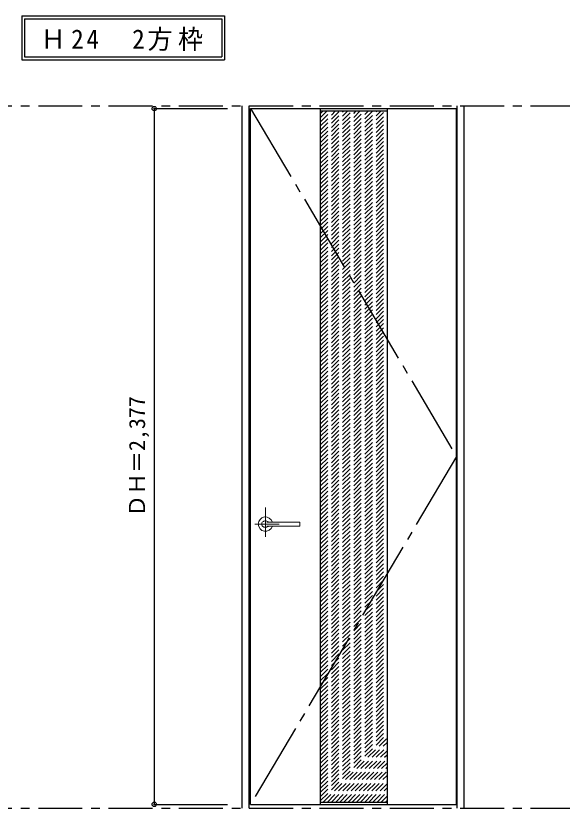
# Model space of a CAD drawing. Units: millimetres, scale not verified. Extents: x -6000 to 5700, y -4307 to 4260.
# Drawn here: x -1007 to 858, y -2762 to -56 of the extents above; entities that cross this region are included whole.
import ezdxf
from ezdxf.enums import TextEntityAlignment as Align

# ---------------------------------------------------------------- set-up
doc = ezdxf.new("R2010")
doc.units = ezdxf.units.MM
doc.header["$LTSCALE"] = 30
doc.header["$PDMODE"] = 32
doc.header["$PDSIZE"] = 15
for name, pattern in [('CHAIN1', [8, 5, -1, 1, -1]), ('CHAIN2', [12, 9, -1, 1, -1]), ('DASHED1', [1.8, 1.2, -0.6])]:
    doc.linetypes.add(name, pattern=pattern)
for name, color, linetype in [('0-1_通り芯', 7, 'CHAIN1'), ('0-2_扉', 3, 'Continuous'), ('0-3_仕上げ', 7, 'Continuous'), ('0-4_枠', 3, 'Continuous'), ('0-7', 7, 'CHAIN2'), ('0-A_文字', 7, 'Continuous'), ('0-B_寸法', 7, 'Continuous'), ('0-C_ハッチ', 4, 'DASHED1')]:
    doc.layers.add(name, color=color, linetype=linetype)
doc.layers.add('0-5_レバー', color=7, linetype='Continuous', lineweight=18)
doc.styles.add('ＭＳ ゴシック', font='')
doc.styles.get('ＭＳ ゴシック').set_extended_font_data('MS Gothic')

msp = doc.modelspace()

# ---------------------------------------------------------------- linework, layer by layer
at = {"layer": '0-1_通り芯'}
for p, q in [((-5490, -362.5), (3436.4, -362.5)), ((-5490, -2762.5), (3436.4, -2762.5))]:
    msp.add_line(p, q, dxfattribs=at)
at = {"layer": '0-2_扉'}
for p, q in [((-205.2, -372.5), (497.8, -372.5)), ((-205.2, -2749.5), (-205.2, -372.5)), ((497.8, -2749.5), (497.8, -372.5)), ((-205.2, -2749.5), (497.8, -2749.5))]:
    msp.add_line(p, q, dxfattribs=at)
at = {"layer": '0-3_仕上げ', "color": 3}
for p, q in [((32.3, -372.5), (32.3, -2749.5)), ((260.3, -372.5), (260.3, -2749.5))]:
    msp.add_line(p, q, dxfattribs=at)
at = {"layer": '0-3_仕上げ'}
for p, q in [((32.3, -380.5), (260.3, -380.5)), ((32.3, -2741.5), (260.3, -2741.5))]:
    msp.add_line(p, q, dxfattribs=at)
at = {"layer": '0-4_枠'}
for p, q in [((-234.2, -2762.5), (-234.2, -362.5)), ((-210.2, -2762.5), (-210.2, -362.5)), ((499.8, -2762.5), (499.8, -362.5)), ((523.8, -2762.5), (523.8, -362.5))]:
    msp.add_line(p, q, dxfattribs=at)
at = {"layer": '0-5_レバー', "color": 4, "linetype": 'CHAIN1'}
for p, q in [((-154.7, -1735.54), (-154.7, -1835.39)), ((-107.9, -1792), (-190.92, -1792))]:
    msp.add_line(p, q, dxfattribs=at)
at = {"layer": '0-5_レバー'}
for q in [(-37.7, -1786.51), (-37.7, -1797.5)]:
    msp.add_line((-37.7, -1792), q, dxfattribs=at)
for points in [[(-144.74, -1785.01), (-145.51, -1784.22), (-147.48, -1782.85), (-149.73, -1781.84), (-152.16, -1781.21), (-154.7, -1781), (-157.24, -1781.21), (-159.67, -1781.84), (-161.92, -1782.85), (-163.89, -1784.22), (-165.51, -1785.89), (-166.71, -1787.79), (-167.45, -1789.85), (-167.7, -1792), (-167.45, -1794.15), (-166.71, -1796.21), (-165.51, -1798.11), (-163.89, -1799.78), (-161.92, -1801.15), (-159.67, -1802.16), (-157.24, -1802.79), (-154.7, -1803), (-152.16, -1802.79), (-149.73, -1802.16), (-147.48, -1801.15), (-145.51, -1799.78), (-144.74, -1798.99)], [(-39.2, -1785), (-48.93, -1785), (-59.11, -1785), (-68.71, -1785), (-77.7, -1785), (-86.11, -1785), (-93.92, -1785), (-100.74, -1785), (-107.04, -1785), (-112.8, -1785), (-118.05, -1785), (-122.84, -1785), (-127.5, -1785), (-131.7, -1785), (-135.45, -1785), (-137.45, -1785), (-139.3, -1785), (-141.31, -1785.01), (-143.72, -1785.01), (-145.21, -1785.01), (-146.75, -1785.01), (-148.27, -1785.01), (-149.37, -1785.01), (-149.83, -1785.01), (-149.83, -1785.02)], [(-39.2, -1785), (-48.28, -1785), (-48.68, -1785)], [(-149.68, -1798.99), (-149.55, -1798.99), (-149.11, -1798.99), (-148.39, -1798.99), (-147.37, -1798.99), (-146.11, -1798.99), (-144.76, -1798.99), (-141.9, -1798.99), (-138.92, -1799), (-135.9, -1799), (-132.86, -1799), (-129.79, -1799), (-126.71, -1799), (-122.71, -1799), (-118.3, -1799), (-113.33, -1799), (-107.8, -1799), (-101.71, -1799), (-95.06, -1799), (-87.85, -1799), (-79.26, -1799), (-70, -1799), (-60.06, -1799), (-49.45, -1799), (-39.2, -1799)]]:
    msp.add_lwpolyline(points, dxfattribs=at)
for centre, radius, start, end in [((-154.7, -1792), 24.55, 16.59952, 343.36736), ((-39.2, -1786.5), 1.5, 0.00847, 89.9163), ((-39.2, -1786.5), 1.5, 360, 90.17419), ((-39.2, -1797.5), 1.5, 270.16419, 0), ((-39.2, -1797.5), 1.5, 269.91059, 359.99153)]:
    msp.add_arc(centre, radius, start, end, dxfattribs=at)
at = {"layer": '0-7'}
for p, q in [((-205.2, -372.5), (497.8, -1561)), ((497.8, -1561), (-205.2, -2749.5))]:
    msp.add_line(p, q, dxfattribs=at)
at = {"layer": '0-A_文字'}
for p, q in [((-986.8, -55.5), (-986.8, -205.5)), ((-976.8, -65.5), (-976.8, -195.5)), ((-976.8, -65.5), (-304.18, -65.5)), ((-304.18, -65.5), (-304.18, -195.5)), ((-986.8, -205.5), (-294.18, -205.5)), ((-976.8, -195.5), (-304.18, -195.5))]:
    msp.add_line(p, q, dxfattribs=at)
msp.add_lwpolyline([(-986.8, -55.5), (-294.18, -55.5), (-294.18, -205.5)], dxfattribs=at)
at = {"layer": '0-B_寸法', "color": 4}
for p, q in [((-534.2, -372.5), (-284.2, -372.5)), ((-534.2, -372.5), (-534.2, -2749.5)), ((-534.2, -2749.5), (-284.2, -2749.5))]:
    msp.add_line(p, q, dxfattribs=at)
at = {"layer": '0-B_寸法'}
for p in [(-534.2, -372.5), (-534.2, -2749.5)]:
    msp.add_point(p, dxfattribs=at)
at = {"layer": '0-C_ハッチ'}
for p, q in [((32.3, -390.1), (41.9, -380.5)), ((32.3, -404.25), (56.05, -380.5)), ((32.3, -602.24), (254.04, -380.5)), ((32.3, -588.09), (239.89, -380.5)), ((32.3, -573.95), (225.75, -380.5)), ((32.3, -559.81), (211.61, -380.5)), ((32.3, -545.67), (197.47, -380.5)), ((32.3, -531.52), (183.32, -380.5)), ((32.3, -517.38), (169.18, -380.5)), ((32.3, -503.24), (155.04, -380.5)), ((32.3, -489.1), (140.9, -380.5)), ((32.3, -474.96), (126.76, -380.5)), ((32.3, -460.81), (112.61, -380.5)), ((32.3, -432.53), (84.33, -380.5)), ((32.3, -446.67), (98.47, -380.5)), ((32.3, -418.39), (70.19, -380.5)), ((32.3, -616.38), (260.3, -388.38)), ((32.3, -630.52), (260.3, -402.52)), ((32.3, -644.66), (260.3, -416.66)), ((32.3, -658.8), (260.3, -430.8)), ((32.3, -672.95), (260.3, -444.95)), ((32.3, -687.09), (260.3, -459.09)), ((32.3, -701.23), (260.3, -473.23)), ((32.3, -715.37), (260.3, -487.37)), ((32.3, -729.51), (260.3, -501.51)), ((32.3, -743.66), (260.3, -515.66)), ((32.3, -757.8), (260.3, -529.8)), ((32.3, -771.94), (260.3, -543.94)), ((32.3, -786.08), (260.3, -558.08)), ((32.3, -800.23), (260.3, -572.23)), ((32.3, -814.37), (260.3, -586.37)), ((32.3, -828.51), (260.3, -600.51)), ((32.3, -842.65), (260.3, -614.65)), ((32.3, -856.79), (260.3, -628.79)), ((32.3, -870.94), (260.3, -642.94)), ((32.3, -885.08), (260.3, -657.08)), ((32.3, -899.22), (260.3, -671.22)), ((32.3, -913.36), (260.3, -685.36)), ((32.3, -927.5), (260.3, -699.5)), ((32.3, -941.65), (260.3, -713.65)), ((32.3, -955.79), (260.3, -727.79)), ((32.3, -969.93), (260.3, -741.93)), ((32.3, -984.07), (260.3, -756.07)), ((32.3, -998.22), (260.3, -770.22)), ((32.3, -1012.36), (260.3, -784.36)), ((32.3, -1026.5), (260.3, -798.5)), ((32.3, -1040.64), (260.3, -812.64)), ((32.3, -1054.78), (260.3, -826.78)), ((32.3, -1068.93), (260.3, -840.93)), ((32.3, -1083.07), (260.3, -855.07)), ((32.3, -1097.21), (260.3, -869.21)), ((32.3, -1111.35), (260.3, -883.35)), ((32.3, -1125.49), (260.3, -897.49)), ((32.3, -1139.64), (260.3, -911.64)), ((32.3, -1153.78), (260.3, -925.78)), ((32.3, -1167.92), (260.3, -939.92)), ((32.3, -1182.06), (260.3, -954.06)), ((32.3, -1196.21), (260.3, -968.21)), ((32.3, -1210.35), (260.3, -982.35)), ((32.3, -1224.49), (260.3, -996.49)), ((32.3, -1238.63), (260.3, -1010.63)), ((32.3, -1252.77), (260.3, -1024.77)), ((32.3, -1266.92), (260.3, -1038.92)), ((32.3, -1281.06), (260.3, -1053.06)), ((32.3, -1295.2), (260.3, -1067.2)), ((32.3, -1309.34), (260.3, -1081.34)), ((32.3, -1323.48), (260.3, -1095.48)), ((32.3, -1337.63), (260.3, -1109.63)), ((32.3, -1351.77), (260.3, -1123.77)), ((32.3, -1365.91), (260.3, -1137.91)), ((32.3, -1380.05), (260.3, -1152.05)), ((32.3, -1394.2), (260.3, -1166.2)), ((32.3, -1408.34), (260.3, -1180.34)), ((32.3, -1422.48), (260.3, -1194.48)), ((32.3, -1436.62), (260.3, -1208.62)), ((32.3, -1450.76), (260.3, -1222.76)), ((32.3, -1464.91), (260.3, -1236.91)), ((32.3, -1479.05), (260.3, -1251.05)), ((32.3, -1493.19), (260.3, -1265.19)), ((32.3, -1507.33), (260.3, -1279.33)), ((32.3, -1521.47), (260.3, -1293.47)), ((32.3, -1535.62), (260.3, -1307.62)), ((32.3, -1549.76), (260.3, -1321.76)), ((32.3, -1563.9), (260.3, -1335.9)), ((32.3, -1578.04), (260.3, -1350.04)), ((32.3, -1592.19), (260.3, -1364.19)), ((32.3, -1606.33), (260.3, -1378.33)), ((32.3, -1620.47), (260.3, -1392.47)), ((32.3, -1634.61), (260.3, -1406.61)), ((32.3, -1648.75), (260.3, -1420.75)), ((32.3, -1662.9), (260.3, -1434.9)), ((32.3, -1677.04), (260.3, -1449.04)), ((32.3, -1691.18), (260.3, -1463.18)), ((32.3, -1705.32), (260.3, -1477.32)), ((32.3, -1719.46), (260.3, -1491.46)), ((32.3, -1733.61), (260.3, -1505.61)), ((32.3, -1747.75), (260.3, -1519.75)), ((32.3, -1761.89), (260.3, -1533.89)), ((32.3, -1776.03), (260.3, -1548.03)), ((32.3, -1790.17), (260.3, -1562.17)), ((32.3, -1804.32), (260.3, -1576.32)), ((32.3, -1818.46), (260.3, -1590.46)), ((32.3, -1832.6), (260.3, -1604.6)), ((32.3, -1846.74), (260.3, -1618.74)), ((32.3, -1860.89), (260.3, -1632.89)), ((32.3, -1875.03), (260.3, -1647.03)), ((32.3, -1889.17), (260.3, -1661.17)), ((32.3, -1903.31), (260.3, -1675.31)), ((32.3, -1917.45), (260.3, -1689.45)), ((32.3, -1931.6), (260.3, -1703.6)), ((32.3, -1945.74), (260.3, -1717.74)), ((32.3, -1959.88), (260.3, -1731.88)), ((32.3, -1974.02), (260.3, -1746.02)), ((32.3, -1988.16), (260.3, -1760.16)), ((32.3, -2002.31), (260.3, -1774.31)), ((32.3, -2016.45), (260.3, -1788.45)), ((32.3, -2030.59), (260.3, -1802.59)), ((32.3, -2044.73), (260.3, -1816.73)), ((32.3, -2058.88), (260.3, -1830.88)), ((32.3, -2073.02), (260.3, -1845.02)), ((32.3, -2087.16), (260.3, -1859.16)), ((32.3, -2101.3), (260.3, -1873.3)), ((32.3, -2115.44), (260.3, -1887.44)), ((32.3, -2129.59), (260.3, -1901.59)), ((32.3, -2143.73), (260.3, -1915.73)), ((32.3, -2157.87), (260.3, -1929.87)), ((32.3, -2172.01), (260.3, -1944.01)), ((32.3, -2186.15), (260.3, -1958.15)), ((32.3, -2200.3), (260.3, -1972.3)), ((32.3, -2214.44), (260.3, -1986.44)), ((32.3, -2228.58), (260.3, -2000.58)), ((32.3, -2242.72), (260.3, -2014.72)), ((32.3, -2256.87), (260.3, -2028.87)), ((32.3, -2271.01), (260.3, -2043.01)), ((32.3, -2285.15), (260.3, -2057.15)), ((32.3, -2299.29), (260.3, -2071.29)), ((32.3, -2313.43), (260.3, -2085.43)), ((32.3, -2327.58), (260.3, -2099.58)), ((32.3, -2341.72), (260.3, -2113.72)), ((32.3, -2355.86), (260.3, -2127.86)), ((32.3, -2370), (260.3, -2142)), ((32.3, -2384.14), (260.3, -2156.14)), ((32.3, -2398.29), (260.3, -2170.29)), ((32.3, -2412.43), (260.3, -2184.43)), ((32.3, -2426.57), (260.3, -2198.57)), ((32.3, -2440.71), (260.3, -2212.71)), ((32.3, -2454.86), (260.3, -2226.86)), ((32.3, -2469), (260.3, -2241)), ((32.3, -2483.14), (260.3, -2255.14)), ((32.3, -2497.28), (260.3, -2269.28)), ((32.3, -2511.42), (260.3, -2283.42)), ((32.3, -2525.57), (260.3, -2297.57)), ((32.3, -2539.71), (260.3, -2311.71)), ((32.3, -2553.85), (260.3, -2325.85)), ((32.3, -2567.99), (260.3, -2339.99)), ((32.3, -2582.13), (260.3, -2354.13)), ((32.3, -2596.28), (260.3, -2368.28)), ((32.3, -2610.42), (260.3, -2382.42)), ((32.3, -2624.56), (260.3, -2396.56)), ((32.3, -2638.7), (260.3, -2410.7)), ((32.3, -2652.85), (260.3, -2424.85)), ((32.3, -2666.99), (260.3, -2438.99)), ((32.3, -2681.13), (260.3, -2453.13)), ((32.3, -2695.27), (260.3, -2467.27)), ((32.3, -2709.41), (260.3, -2481.41)), ((32.3, -2723.56), (260.3, -2495.56)), ((32.3, -2737.7), (260.3, -2509.7)), ((42.64, -2741.5), (260.3, -2523.84)), ((56.78, -2741.5), (260.3, -2537.98)), ((70.92, -2741.5), (260.3, -2552.12)), ((85.07, -2741.5), (260.3, -2566.27)), ((99.21, -2741.5), (260.3, -2580.41)), ((113.35, -2741.5), (260.3, -2594.55)), ((127.49, -2741.5), (260.3, -2608.69)), ((141.64, -2741.5), (260.3, -2622.84)), ((155.78, -2741.5), (260.3, -2636.98)), ((169.92, -2741.5), (260.3, -2651.12)), ((184.06, -2741.5), (260.3, -2665.26)), ((198.2, -2741.5), (260.3, -2679.4)), ((212.35, -2741.5), (260.3, -2693.55)), ((226.49, -2741.5), (260.3, -2707.69)), ((240.63, -2741.5), (260.3, -2721.83)), ((254.77, -2741.5), (260.3, -2735.97))]:
    msp.add_line(p, q, dxfattribs=at)

# ---------------------------------------------------------------- texts
at = {"layer": '0-A_文字', "insert": (-922.14, -175.5), "char_height": 65.98, "attachment_point": 7, "style": 'ＭＳ ゴシック'}
msp.add_mtext('\\T1.22;\\W0.95;Ｈ24\u30002方枠', dxfattribs=at)
at = {"layer": '0-B_寸法', "style": 'ＭＳ ゴシック'}
msp.add_text('ＤＨ＝2,377', height=54.99, rotation=90, dxfattribs=at).set_placement((-549.2, -1767.25), align=Align.BOTTOM_LEFT)

doc.saveas('drawing.dxf')
